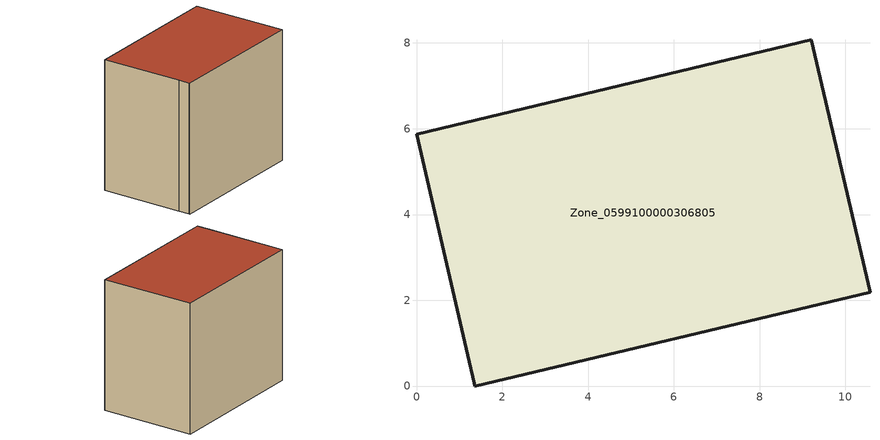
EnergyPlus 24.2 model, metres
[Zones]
Zone_0599100000306805
 floor ground (C_G): 1.36,0 1.35,0.07 1.2,0.72 0,5.87 9.21,8.07 10.57,2.18 z0
 wall outside (C_F): 1.36,0 10.57,2.18 9.21,8.07 0,5.87 1.2,0.72 1.35,0.07 1.36,0 z0:8.27
 roof outside (C_R): 1.35,0.07 1.36,0 10.57,2.18 9.21,8.07 0,5.87 1.2,0.72 z8.27
[BUILDING]
Pand.0599100000306805: North Axis=0; Terrain=City; Loads Convergence Tolerance Value=0.04; Temperature Convergence Tolerance Value=0.4; Solar Distribution=FullExterior; Maximum Number of Warmup Days=25; Minimum Number of Warmup Days=1
[Site:Location]
Rotterdam.The.Hague.AP_ZH_NLD Design_Conditions: Latitude=51.96; Longitude=4.45; Time Zone=1; Elevation=-4.5
[SITE:GROUNDTEMPERATURE:BUILDINGSURFACE]
18, 18, 18, 18, 18, 18, 18, 18, 18, 18, 18, 18
[MATERIAL] Thermal Absorptance=0.9; Solar Absorptance=0.7; Visible Absorptance=0.7
Name | Roughness | Thickness | Conductivity | Density | Specific Heat
G.TI.1975-1991 | MediumSmooth | 0.15 | 0.288461 | 540 | 1210
F.TI.1975-1991 | Rough | 0.3 | 0.230769 | 1920 | 840
R.TI.1975-1991 | MediumRough | 0.2 | 0.153846 | 1500 | 1000
[CONSTRUCTION]
C_G: G.TI.1975-1991
C_F: F.TI.1975-1991
C_R: R.TI.1975-1991
[ZONE]
Zone_0599100000306805: Type=1; Multiplier=1; Ceiling Height=Autocalculate; Volume=Autocalculate; Floor Area=autocalculate; Part of Total Floor Area=Yes
[ZONEINFILTRATION:DESIGNFLOWRATE]
Infil_Zone_0599100000306805: Zone or ZoneList or Space or SpaceList=Zone_0599100000306805; Schedule=AlwaysOn; Design Flow Rate Calculation Method=Flow/Area; Flow Rate per Floor Area=0.003; Constant Term Coefficient=1; Temperature Term Coefficient=0; Velocity Term Coefficient=0; Velocity Squared Term Coefficient=0
[HVACTEMPLATE:ZONE:IDEALLOADSAIRSYSTEM]
Zone_0599100000306805: Maximum Heating Supply Air Temperature=50; Minimum Cooling Supply Air Temperature=13; Maximum Heating Supply Air Humidity Ratio=0.0156; Minimum Cooling Supply Air Humidity Ratio=0.0077; Heating Limit=NoLimit; Cooling Limit=NoLimit; Dehumidification Control Type=ConstantSensibleHeatRatio; Cooling Sensible Heat Ratio=0.7; Dehumidification Setpoint=60; Humidification Control Type=None; Humidification Setpoint=30; Outdoor Air Method=None; Outdoor Air Flow Rate per Person=0.00944; Outdoor Air Flow Rate per Zone Floor Area=0; Outdoor Air Flow Rate per Zone=0; Demand Controlled Ventilation Type=None; Outdoor Air Economizer Type=NoEconomizer; Heat Recovery Type=None; Sensible Heat Recovery Effectiveness=0.7; Latent Heat Recovery Effectiveness=0.65
[ZONECONTROL:THERMOSTAT]
ThermostatControl_Zone_0599100000306805: Zone or ZoneList=Zone_0599100000306805; Control Type Schedule=DualSetpointControlType; Control 1=Thermostat_Zone_0599100000306805; Temperature Difference Between Cutout And Setpoint=0
[THERMOSTATSETPOINT:DUALSETPOINT]
Thermostat_Zone_0599100000306805: Heating Setpoint Temperature Schedule=HeatingSetpoint_Zone_0599100000306805; Cooling Setpoint Temperature Schedule=CoolingSetpoint_Zone_0599100000306805
[SCHEDULE:COMPACT]
HeatingSetpoint_Zone_0599100000306805: Through: 12/31, For: AllDays, Until: 24:00, 21
CoolingSetpoint_Zone_0599100000306805: Through: 12/31, For: AllDays, Until: 24:00, 24
DualSetpointControlType: Through: 12/31, For: AllDays, Until: 24:00, 4
AlwaysOn: Through: 12/31, For: AllDays, Until: 24:00, 1
